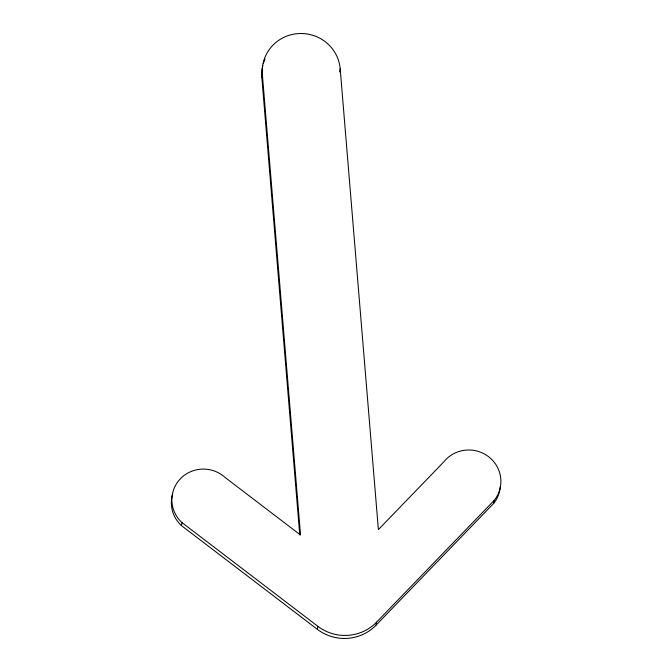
<?xml version="1.0" encoding="UTF-8"?>
<svg xmlns="http://www.w3.org/2000/svg" width="672" height="672" viewBox="0 0 672 672"><rect width="100%" height="100%" fill="white"/><g stroke="black" fill="none" stroke-linecap="round" stroke-linejoin="round"><path stroke-width="1.01" d="M181.398 525.571L181.919 522.556A31.769 30.996 9.7 0 1 180.44 478.708A31.769 30.996 9.7 0 1 225.313 477.624L300.544 535.038L262.357 74.416A39.077 38.119 9.7 0 1 298.116 33.6A39.077 38.119 9.7 0 1 340.192 68.872L378.386 529.612L443.822 461.866A31.878 31.097 9.7 0 1 488.51 456.641A31.878 31.097 9.7 0 1 494.239 500.338L493.718 503.353L376.026 625.187A43.772 42.706 9.7 0 1 317.344 629.32L181.398 525.571A31.769 30.996 9.7 0 1 172.712 493.87M299.762 534.92L261.836 77.423L262.357 74.416M339.679 71.887L340.192 68.872M317.344 629.32L317.856 626.304L181.919 522.556M376.026 625.187L376.547 622.171L494.239 500.338M261.836 77.423A39.077 38.119 9.7 0 1 262.769 65.545M263.29 63.613A39.077 38.119 9.7 0 1 265.054 58.934M500.296 486.528A31.878 31.097 9.7 0 1 493.718 503.353M376.547 622.171A43.772 42.706 9.7 0 1 317.856 626.304"/></g></svg>
